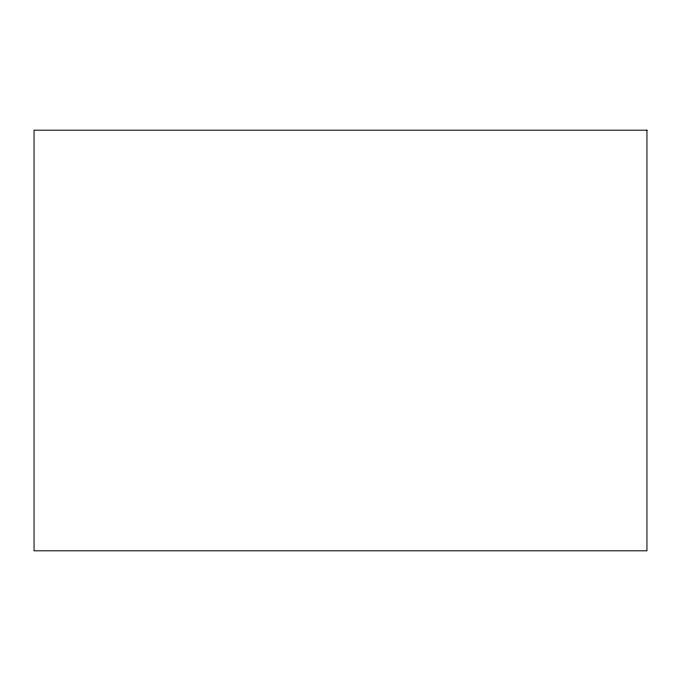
<?xml version="1.0" encoding="UTF-8"?>
<svg xmlns="http://www.w3.org/2000/svg" width="681" height="681" viewBox="0 0 681 681"><rect width="100%" height="100%" fill="white"/><g stroke="black" fill="none" stroke-linecap="round" stroke-linejoin="round"><path stroke-width="1.02" d="M646.95 130.19L34.05 130.19L34.05 550.81L646.95 550.81L646.95 130.19"/></g></svg>
